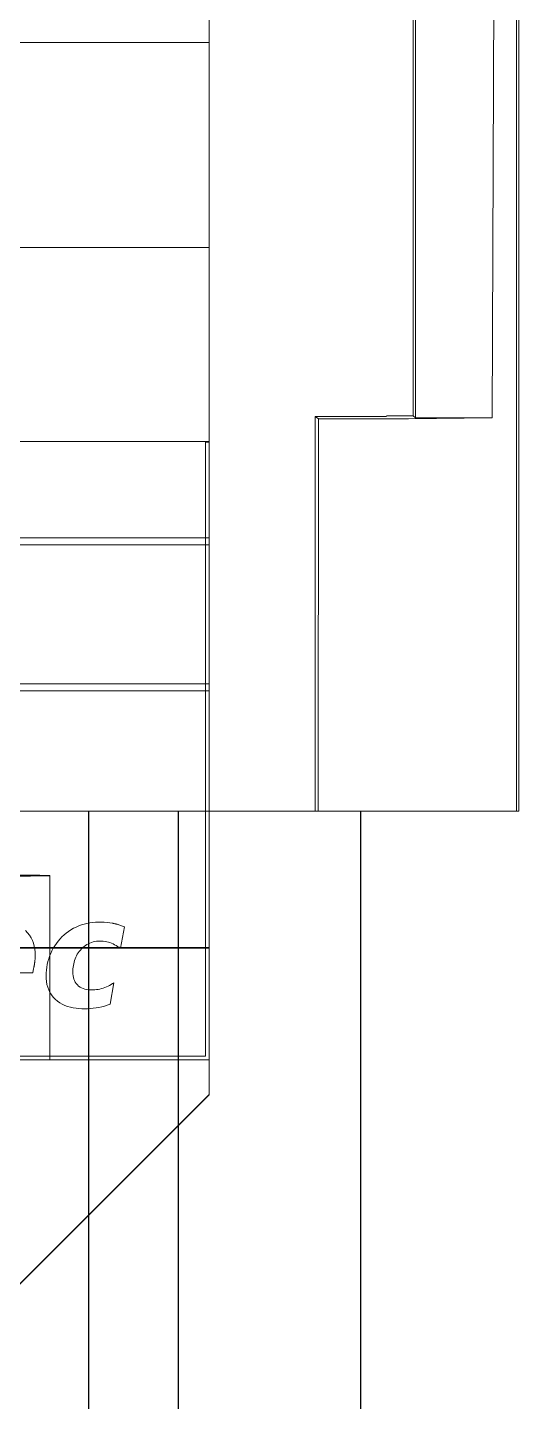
# Model space of a CAD drawing. Header units: millimetres. Extents: x 37984 to 70752, y 14140 to 37584.
# Drawn here: x 45883.67 to 45897.16, y 28242.04 to 28279.69 of the extents above; entities that cross this region are included whole.
import ezdxf

# ---------------------------------------------------------------- set-up
doc = ezdxf.new("R2010")
doc.units = ezdxf.units.MM
doc.set_wipeout_variables(frame=1)
doc.layers.add('! NO PLOT !', color=7, linetype='Continuous', true_color=0xff75dd, plot=False)
doc.layers.add('000-PI-Oprema', color=30, linetype='Continuous', lineweight=5)
doc.layers.add('004-PI-DIN Šina', color=3, linetype='Continuous')

# ---------------------------------------------------------------- blocks, each defined once
blk = doc.blocks.new('spojnica')
at = {"layer": '! NO PLOT !', "transparency": 33554687}
blk.add_line((44861.495, 28809.404), (44861.495, 26919.404), dxfattribs=at)
blk = doc.blocks.new('DELTA IP 30 - 47506030')
at = {"layer": '000-PI-Oprema'}
for p, q in [((47323.898, 28608.374), (47323.898, 28634.374)), ((47323.911, 28608.374), (47323.911, 28634.374)), ((47326.873, 28608.474), (47326.873, 28634.274)), ((47326.873, 28634.274), (47326.873, 28634.274)), ((47327.932, 28634.374), (47326.973, 28634.374)), ((47326.973, 28634.374), (47326.973, 28634.374)), ((47326.973, 28634.374), (47326.973, 28634.374)), ((47326.973, 28634.374), (47326.973, 28608.374)), ((47327.922, 28634.374), (47335.567, 28626.729)), ((47335.577, 28626.729), (47327.932, 28634.374)), ((47323.235, 28631.745), (47323.238, 28631.759)), ((47323.238, 28631.759), (47323.241, 28631.773)), ((47323.241, 28631.773), (47323.244, 28631.787)), ((47323.244, 28631.787), (47323.247, 28631.801)), ((47323.247, 28631.801), (47323.251, 28631.815)), ((47323.251, 28631.815), (47323.254, 28631.829)), ((47323.251, 28631.815), (47323.251, 28631.815)), ((47323.251, 28631.815), (47323.251, 28631.815)), ((47323.251, 28631.815), (47323.251, 28631.815)), ((47323.251, 28631.815), (47323.251, 28631.815)), ((47323.251, 28631.815), (47323.251, 28631.815)), ((47323.251, 28631.815), (47323.251, 28631.815)), ((47323.254, 28631.829), (47323.258, 28631.843)), ((47323.258, 28631.843), (47323.261, 28631.857)), ((47323.261, 28631.857), (47323.265, 28631.87)), ((47323.265, 28631.87), (47323.269, 28631.884)), ((47323.269, 28631.884), (47323.273, 28631.898)), ((47323.273, 28631.898), (47323.281, 28631.924)), ((47323.273, 28631.898), (47323.273, 28631.898)), ((47323.273, 28631.898), (47323.273, 28631.898)), ((47323.273, 28631.898), (47323.273, 28631.898)), ((47323.273, 28631.898), (47323.273, 28631.898)), ((47323.273, 28631.898), (47323.273, 28631.898)), ((47323.273, 28631.898), (47323.273, 28631.898)), ((47323.281, 28631.924), (47323.289, 28631.95)), ((47323.289, 28631.95), (47323.298, 28631.976)), ((47323.298, 28631.976), (47323.307, 28632.002)), ((47323.307, 28632.002), (47323.317, 28632.028)), ((47323.317, 28632.028), (47323.326, 28632.053)), ((47323.326, 28632.053), (47323.916, 28631.943)), ((47323.326, 28632.053), (47323.326, 28632.053)), ((47323.326, 28632.053), (47323.326, 28632.053)), ((47323.326, 28632.053), (47323.326, 28632.053)), ((47323.326, 28632.053), (47323.326, 28632.053)), ((47323.326, 28632.053), (47323.326, 28632.053)), ((47323.326, 28632.053), (47323.326, 28632.053)), ((47323.326, 28632.053), (47323.326, 28632.053)), ((47323.819, 28631.784), (47323.799, 28631.742)), ((47323.841, 28631.825), (47323.819, 28631.784)), ((47323.865, 28631.866), (47323.841, 28631.825)), ((47323.89, 28631.905), (47323.865, 28631.866)), ((47323.916, 28631.943), (47323.89, 28631.905)), ((47323.916, 28631.943), (47323.916, 28631.943)), ((47323.916, 28631.943), (47323.916, 28631.943)), ((47323.916, 28631.943), (47323.916, 28631.943)), ((47323.916, 28631.943), (47323.916, 28631.943)), ((47323.916, 28631.943), (47323.916, 28631.943)), ((47323.916, 28631.943), (47323.916, 28631.943)), ((47323.916, 28631.943), (47323.916, 28631.943)), ((47324.86, 28631.764), (47325.452, 28631.658)), ((47324.886, 28631.725), (47324.86, 28631.764)), ((47324.86, 28631.764), (47324.86, 28631.764)), ((47324.86, 28631.764), (47324.86, 28631.764)), ((47324.86, 28631.764), (47324.86, 28631.764)), ((47324.86, 28631.764), (47324.86, 28631.764)), ((47324.86, 28631.764), (47324.86, 28631.764)), ((47324.86, 28631.764), (47324.86, 28631.764)), ((47324.86, 28631.764), (47324.86, 28631.764)), ((47323.201, 28631.418), (47323.203, 28631.497)), ((47323.201, 28631.34), (47323.201, 28631.418)), ((47323.203, 28631.497), (47323.21, 28631.576)), ((47323.21, 28631.576), (47323.219, 28631.654)), ((47323.219, 28631.654), (47323.233, 28631.731)), ((47323.233, 28631.731), (47323.235, 28631.745)), ((47323.233, 28631.731), (47323.233, 28631.731)), ((47323.233, 28631.731), (47323.233, 28631.731)), ((47323.233, 28631.731), (47323.233, 28631.731)), ((47323.233, 28631.731), (47323.233, 28631.731)), ((47323.233, 28631.731), (47323.233, 28631.731)), ((47323.233, 28631.731), (47323.233, 28631.731)), ((47323.233, 28631.731), (47323.233, 28631.731)), ((47323.722, 28631.474), (47323.718, 28631.428)), ((47323.718, 28631.428), (47323.718, 28631.381)), ((47323.728, 28631.521), (47323.722, 28631.474)), ((47323.737, 28631.567), (47323.728, 28631.521)), ((47323.749, 28631.612), (47323.737, 28631.567)), ((47323.763, 28631.656), (47323.749, 28631.612)), ((47323.78, 28631.699), (47323.763, 28631.656)), ((47323.799, 28631.742), (47323.78, 28631.699)), ((47324.911, 28631.685), (47324.886, 28631.725)), ((47324.934, 28631.644), (47324.911, 28631.685)), ((47324.955, 28631.603), (47324.934, 28631.644)), ((47324.975, 28631.56), (47324.955, 28631.603)), ((47324.992, 28631.517), (47324.975, 28631.56)), ((47325.008, 28631.473), (47324.992, 28631.517)), ((47325.021, 28631.428), (47325.008, 28631.473)), ((47325.033, 28631.382), (47325.021, 28631.428)), ((47325.043, 28631.337), (47325.033, 28631.382)), ((47325.452, 28631.658), (47325.478, 28631.584)), ((47325.452, 28631.658), (47325.452, 28631.658)), ((47325.452, 28631.658), (47325.452, 28631.658)), ((47325.452, 28631.658), (47325.452, 28631.658)), ((47325.452, 28631.658), (47325.452, 28631.658)), ((47325.452, 28631.658), (47325.452, 28631.658)), ((47325.452, 28631.658), (47325.452, 28631.658)), ((47325.452, 28631.658), (47325.452, 28631.658)), ((47325.478, 28631.584), (47325.5, 28631.509)), ((47325.5, 28631.509), (47325.52, 28631.433)), ((47325.52, 28631.433), (47325.537, 28631.356)), ((47323.205, 28631.261), (47323.201, 28631.34)), ((47323.213, 28631.182), (47323.205, 28631.261)), ((47323.223, 28631.105), (47323.213, 28631.182)), ((47323.237, 28631.027), (47323.223, 28631.105)), ((47323.255, 28630.95), (47323.237, 28631.027)), ((47323.718, 28631.381), (47323.72, 28631.334)), ((47323.72, 28631.334), (47323.725, 28631.288)), ((47323.725, 28631.288), (47323.733, 28631.242)), ((47323.733, 28631.242), (47323.744, 28631.196)), ((47323.744, 28631.196), (47323.758, 28631.151)), ((47323.758, 28631.151), (47323.774, 28631.108)), ((47323.774, 28631.108), (47323.794, 28631.065)), ((47323.794, 28631.065), (47323.816, 28631.024)), ((47323.816, 28631.024), (47323.842, 28630.985)), ((47325.037, 28630.965), (47325.048, 28631.011)), ((47325.05, 28631.291), (47325.043, 28631.337)), ((47325.048, 28631.011), (47325.055, 28631.057)), ((47325.056, 28631.244), (47325.05, 28631.291)), ((47325.055, 28631.057), (47325.059, 28631.104)), ((47325.059, 28631.197), (47325.056, 28631.244)), ((47325.06, 28631.151), (47325.059, 28631.197)), ((47325.059, 28631.104), (47325.06, 28631.151)), ((47325.537, 28631.356), (47325.551, 28631.278)), ((47325.551, 28631.278), (47325.562, 28631.2)), ((47325.562, 28631.2), (47325.57, 28631.122)), ((47325.57, 28631.122), (47325.575, 28631.044)), ((47325.575, 28631.044), (47325.577, 28630.965)), ((47323.278, 28630.874), (47323.255, 28630.95)), ((47323.304, 28630.8), (47323.278, 28630.874)), ((47323.335, 28630.728), (47323.304, 28630.8)), ((47323.37, 28630.657), (47323.335, 28630.728)), ((47323.409, 28630.589), (47323.37, 28630.657)), ((47323.842, 28630.985), (47323.87, 28630.947)), ((47323.87, 28630.947), (47323.9, 28630.911)), ((47323.9, 28630.911), (47323.932, 28630.877)), ((47323.932, 28630.877), (47323.966, 28630.846)), ((47323.966, 28630.846), (47324.003, 28630.816)), ((47324.003, 28630.816), (47324.041, 28630.788)), ((47324.041, 28630.788), (47324.08, 28630.763)), ((47324.08, 28630.763), (47324.121, 28630.74)), ((47324.121, 28630.74), (47324.163, 28630.72)), ((47324.163, 28630.72), (47324.207, 28630.702)), ((47324.207, 28630.702), (47324.251, 28630.687)), ((47324.251, 28630.687), (47324.296, 28630.674)), ((47324.296, 28630.674), (47324.341, 28630.663)), ((47324.341, 28630.663), (47324.387, 28630.654)), ((47324.387, 28630.654), (47324.434, 28630.648)), ((47324.434, 28630.648), (47324.481, 28630.643)), ((47324.481, 28630.643), (47324.528, 28630.641)), ((47324.528, 28630.641), (47324.575, 28630.641)), ((47324.575, 28630.641), (47324.621, 28630.643)), ((47324.621, 28630.643), (47324.668, 28630.649)), ((47324.668, 28630.649), (47324.714, 28630.657)), ((47324.714, 28630.657), (47324.76, 28630.67)), ((47324.76, 28630.67), (47324.803, 28630.687)), ((47324.803, 28630.687), (47324.845, 28630.708)), ((47324.845, 28630.708), (47324.884, 28630.735)), ((47324.884, 28630.735), (47324.92, 28630.765)), ((47324.92, 28630.765), (47324.952, 28630.799)), ((47324.952, 28630.799), (47324.98, 28630.837)), ((47324.98, 28630.837), (47325.003, 28630.878)), ((47325.003, 28630.878), (47325.022, 28630.921)), ((47325.022, 28630.921), (47325.037, 28630.965)), ((47325.55, 28630.65), (47325.533, 28630.573)), ((47325.562, 28630.728), (47325.55, 28630.65)), ((47325.571, 28630.807), (47325.562, 28630.728)), ((47325.575, 28630.886), (47325.571, 28630.807)), ((47325.577, 28630.965), (47325.575, 28630.886)), ((47323.453, 28630.524), (47323.409, 28630.589)), ((47323.5, 28630.461), (47323.453, 28630.524)), ((47323.551, 28630.4), (47323.5, 28630.461)), ((47323.605, 28630.343), (47323.551, 28630.4)), ((47323.661, 28630.289), (47323.605, 28630.343)), ((47323.721, 28630.238), (47323.661, 28630.289)), ((47325.412, 28630.282), (47325.367, 28630.218)), ((47325.451, 28630.351), (47325.412, 28630.282)), ((47325.484, 28630.423), (47325.451, 28630.351)), ((47325.511, 28630.497), (47325.484, 28630.423)), ((47325.533, 28630.573), (47325.511, 28630.497)), ((47326.973, 28630.009), (47321.927, 28630.009)), ((47323.784, 28630.191), (47323.721, 28630.238)), ((47323.849, 28630.146), (47323.784, 28630.191)), ((47323.917, 28630.105), (47323.849, 28630.146)), ((47323.986, 28630.068), (47323.917, 28630.105)), ((47324.058, 28630.034), (47323.986, 28630.068)), ((47324.13, 28630.005), (47324.058, 28630.034)), ((47324.205, 28629.979), (47324.13, 28630.005)), ((47324.28, 28629.957), (47324.205, 28629.979)), ((47324.357, 28629.939), (47324.28, 28629.957)), ((47324.435, 28629.925), (47324.357, 28629.939)), ((47324.513, 28629.915), (47324.435, 28629.925)), ((47324.591, 28629.909), (47324.513, 28629.915)), ((47324.67, 28629.907), (47324.591, 28629.909)), ((47324.749, 28629.911), (47324.67, 28629.907)), ((47324.828, 28629.919), (47324.749, 28629.911)), ((47324.906, 28629.933), (47324.828, 28629.919)), ((47324.982, 28629.953), (47324.906, 28629.933)), ((47325.056, 28629.98), (47324.982, 28629.953)), ((47325.128, 28630.014), (47325.056, 28629.98)), ((47325.195, 28630.055), (47325.128, 28630.014)), ((47325.258, 28630.103), (47325.195, 28630.055)), ((47325.315, 28630.158), (47325.258, 28630.103)), ((47325.367, 28630.218), (47325.315, 28630.158)), ((47323.628, 28629.497), (47323.702, 28629.535)), ((47323.702, 28629.535), (47323.78, 28629.564)), ((47323.78, 28629.564), (47323.86, 28629.586)), ((47323.86, 28629.586), (47323.942, 28629.601)), ((47323.942, 28629.601), (47324.025, 28629.609)), ((47324.025, 28629.609), (47324.108, 28629.612)), ((47324.108, 28629.612), (47324.192, 28629.609)), ((47324.192, 28629.609), (47324.275, 28629.601)), ((47324.275, 28629.601), (47324.284, 28629.6)), ((47324.275, 28629.601), (47324.275, 28629.601)), ((47324.275, 28629.601), (47324.275, 28629.601)), ((47324.275, 28629.601), (47324.275, 28629.601)), ((47324.275, 28629.601), (47324.275, 28629.601)), ((47324.275, 28629.601), (47324.275, 28629.601)), ((47324.275, 28629.601), (47324.275, 28629.601)), ((47324.275, 28629.601), (47324.275, 28629.601)), ((47324.284, 28629.6), (47324.293, 28629.599)), ((47324.293, 28629.599), (47324.302, 28629.598)), ((47324.302, 28629.598), (47324.311, 28629.597)), ((47324.311, 28629.597), (47324.32, 28629.595)), ((47324.32, 28629.595), (47324.329, 28629.594)), ((47324.329, 28629.594), (47324.338, 28629.593)), ((47324.329, 28629.594), (47324.329, 28629.594)), ((47324.329, 28629.594), (47324.329, 28629.594)), ((47324.329, 28629.594), (47324.329, 28629.594)), ((47324.329, 28629.594), (47324.329, 28629.594)), ((47324.329, 28629.594), (47324.329, 28629.594)), ((47324.329, 28629.594), (47324.329, 28629.594)), ((47324.338, 28629.593), (47324.347, 28629.591)), ((47324.347, 28629.591), (47324.356, 28629.59)), ((47324.356, 28629.59), (47324.365, 28629.588)), ((47324.365, 28629.588), (47324.374, 28629.587)), ((47324.374, 28629.587), (47324.383, 28629.585)), ((47324.383, 28629.585), (47324.383, 28629.585)), ((47324.383, 28629.585), (47324.383, 28629.585)), ((47324.383, 28629.585), (47324.383, 28629.585)), ((47324.383, 28629.585), (47324.383, 28629.585)), ((47324.383, 28629.585), (47324.383, 28629.585)), ((47324.383, 28629.585), (47324.383, 28629.585)), ((47324.383, 28629.585), (47324.398, 28629.582)), ((47324.398, 28629.582), (47324.413, 28629.579)), ((47324.413, 28629.579), (47324.427, 28629.577)), ((47324.427, 28629.577), (47324.442, 28629.574)), ((47324.442, 28629.574), (47324.457, 28629.571)), ((47324.457, 28629.571), (47324.472, 28629.567)), ((47324.472, 28629.567), (47324.587, 28629.544)), ((47324.472, 28629.567), (47324.472, 28629.567)), ((47324.472, 28629.567), (47324.472, 28629.567)), ((47324.472, 28629.567), (47324.472, 28629.567)), ((47324.472, 28629.567), (47324.472, 28629.567)), ((47324.472, 28629.567), (47324.472, 28629.567)), ((47324.472, 28629.567), (47324.472, 28629.567)), ((47324.472, 28629.567), (47324.472, 28629.567)), ((47324.587, 28629.544), (47324.587, 28627.931)), ((47324.587, 28629.544), (47324.587, 28629.544)), ((47324.587, 28629.544), (47324.587, 28629.544)), ((47324.587, 28629.544), (47324.587, 28629.544)), ((47324.587, 28629.544), (47324.587, 28629.544)), ((47324.587, 28629.544), (47324.587, 28629.544)), ((47324.587, 28629.544), (47324.587, 28629.544)), ((47324.587, 28629.544), (47324.587, 28629.544)), ((47323.434, 28629.342), (47323.493, 28629.401)), ((47323.493, 28629.401), (47323.558, 28629.453)), ((47323.558, 28629.453), (47323.628, 28629.497))]:
    blk.add_line(p, q, dxfattribs=at)
for start_param, end_param in [(0, 1.570796), (-1.570796, 0)]:
    blk.add_ellipse((47321.927, 28621.374), major_axis=(0, 8.636), ratio=0.003813, start_param=start_param, end_param=end_param, dxfattribs=at)
blk.add_wipeout([(47259.125, 28642.892), (47320.16, 28642.779), (47320.16, 28587.934), (47259.125, 28587.933)]).dxf.layer = '000-PI-Oprema'
for p, q in [((47259.125, 28642.777), (47320.16, 28642.779)), ((47276.621, 28642.843), (47320.16, 28642.844)), ((47320.16, 28634.374), (47320.16, 28642.844)), ((47309.383, 28642.114), (47273.591, 28642.251)), ((47309.414, 28639.824), (47309.383, 28642.114)), ((47309.383, 28642.114), (47309.383, 28640.016)), ((47309.383, 28640.016), (47273.591, 28640.016)), ((47309.334, 28639.953), (47273.604, 28639.955)), ((47309.383, 28640.016), (47309.334, 28639.953)), ((47309.334, 28639.224), (47309.334, 28639.953)), ((47309.414, 28639.824), (47309.414, 28637.359)), ((47309.347, 28639.224), (47309.347, 28637.274)), ((47320.16, 28639.224), (47320.16, 28639.224)), ((47309.347, 28637.274), (47309.414, 28637.359)), ((47309.347, 28637.274), (47320.16, 28637.273)), ((47309.414, 28637.359), (47320.16, 28637.358)), ((47294.846, 28634.374), (47299.106, 28634.374)), ((47310.032, 28634.374), (47299.106, 28634.374)), ((47299.106, 28634.374), (47299.106, 28608.374)), ((47304.723, 28608.374), (47304.723, 28634.374)), ((47310.032, 28634.374), (47310.053, 28634.374)), ((47310.032, 28634.374), (47310.032, 28608.374)), ((47326.873, 28634.274), (47310.033, 28634.274)), ((47310.033, 28608.474), (47310.033, 28634.274)), ((47310.053, 28634.374), (47310.053, 28634.274)), ((47310.053, 28634.374), (47326.973, 28634.374)), ((47312.671, 28634.374), (47312.671, 28608.374)), ((47312.862, 28634.374), (47312.862, 28608.374)), ((47316.671, 28608.374), (47316.671, 28634.374)), ((47316.862, 28608.374), (47316.862, 28634.374)), ((47320.16, 28626.975), (47320.16, 28634.374))]:
    blk.add_line(p, q, dxfattribs=at)
blk = doc.blocks.new('*U529')
at = {"layer": '004-PI-DIN Šina'}
blk.add_lwpolyline([(220, -17.5), (220, 17.5), (0, 17.5), (0, -17.5)], close=True, dxfattribs=at)
blk.add_lwpolyline([(0, 12.5), (220, 12.5)], dxfattribs=at)

msp = doc.modelspace()

# ---------------------------------------------------------------- block references
at = {"rotation": 270}
msp.add_blockref('*U529', (45875.292, 28439.404), dxfattribs=at)
at = {"layer": '000-PI-Oprema'}
msp.add_blockref('spojnica', (1023.847, -100), dxfattribs=at)

# ---------------------------------------------------------------- next in the draw order: block references
at = {"layer": '000-PI-Oprema', "rotation": 270}
msp.add_blockref('DELTA IP 30 - 47506030', (17254.271, 75578.377), dxfattribs=at)

doc.saveas('drawing.dxf')
